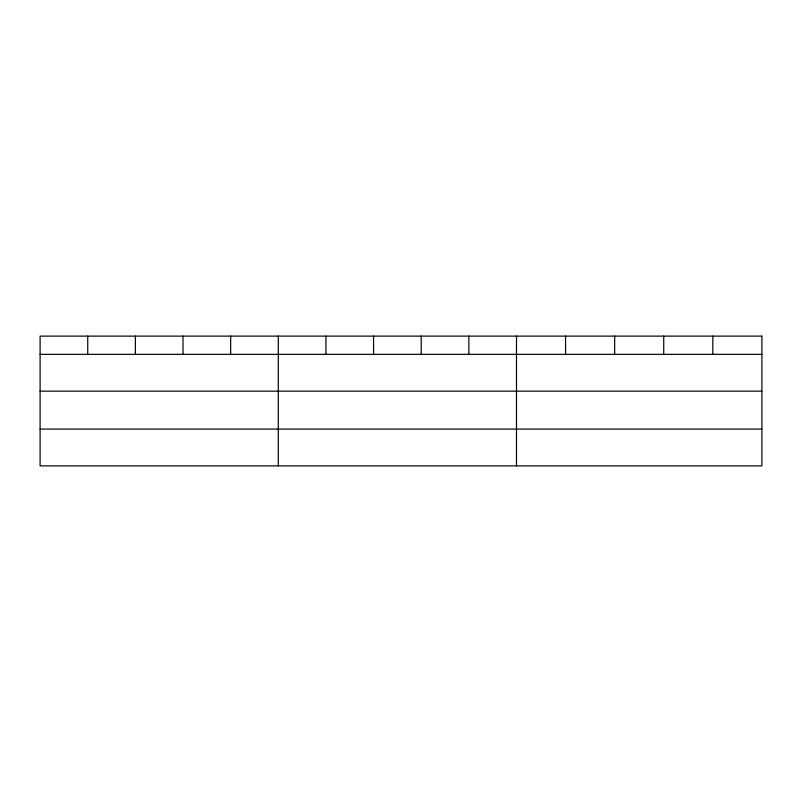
<?xml version="1.0" encoding="UTF-8"?>
<svg xmlns="http://www.w3.org/2000/svg" width="802" height="802" viewBox="0 0 802 802"><rect width="100%" height="100%" fill="white"/><g stroke="black" fill="none" stroke-linecap="round" stroke-linejoin="round"><path stroke-width="1.2" d="M40.1 354.354L761.9 354.354M40.1 391.155L761.9 391.155M40.1 429.08L761.9 429.08M712.818 336.118L712.818 354.354M663.735 336.118L663.735 354.354M614.653 336.118L614.653 354.354M565.57 336.118L565.57 354.354M516.488 336.118L516.488 465.882M468.849 336.118L468.849 354.354M421.21 336.118L421.21 354.354M373.572 336.118L373.572 354.354M325.933 336.118L325.933 354.354M278.294 336.118L278.294 465.882M230.655 336.118L230.655 354.354M183.016 336.118L183.016 354.354M135.378 336.118L135.378 354.354M87.739 336.118L87.739 354.354M761.9 336.118L40.1 336.118L40.1 465.882L761.9 465.882L761.9 336.118"/></g></svg>
